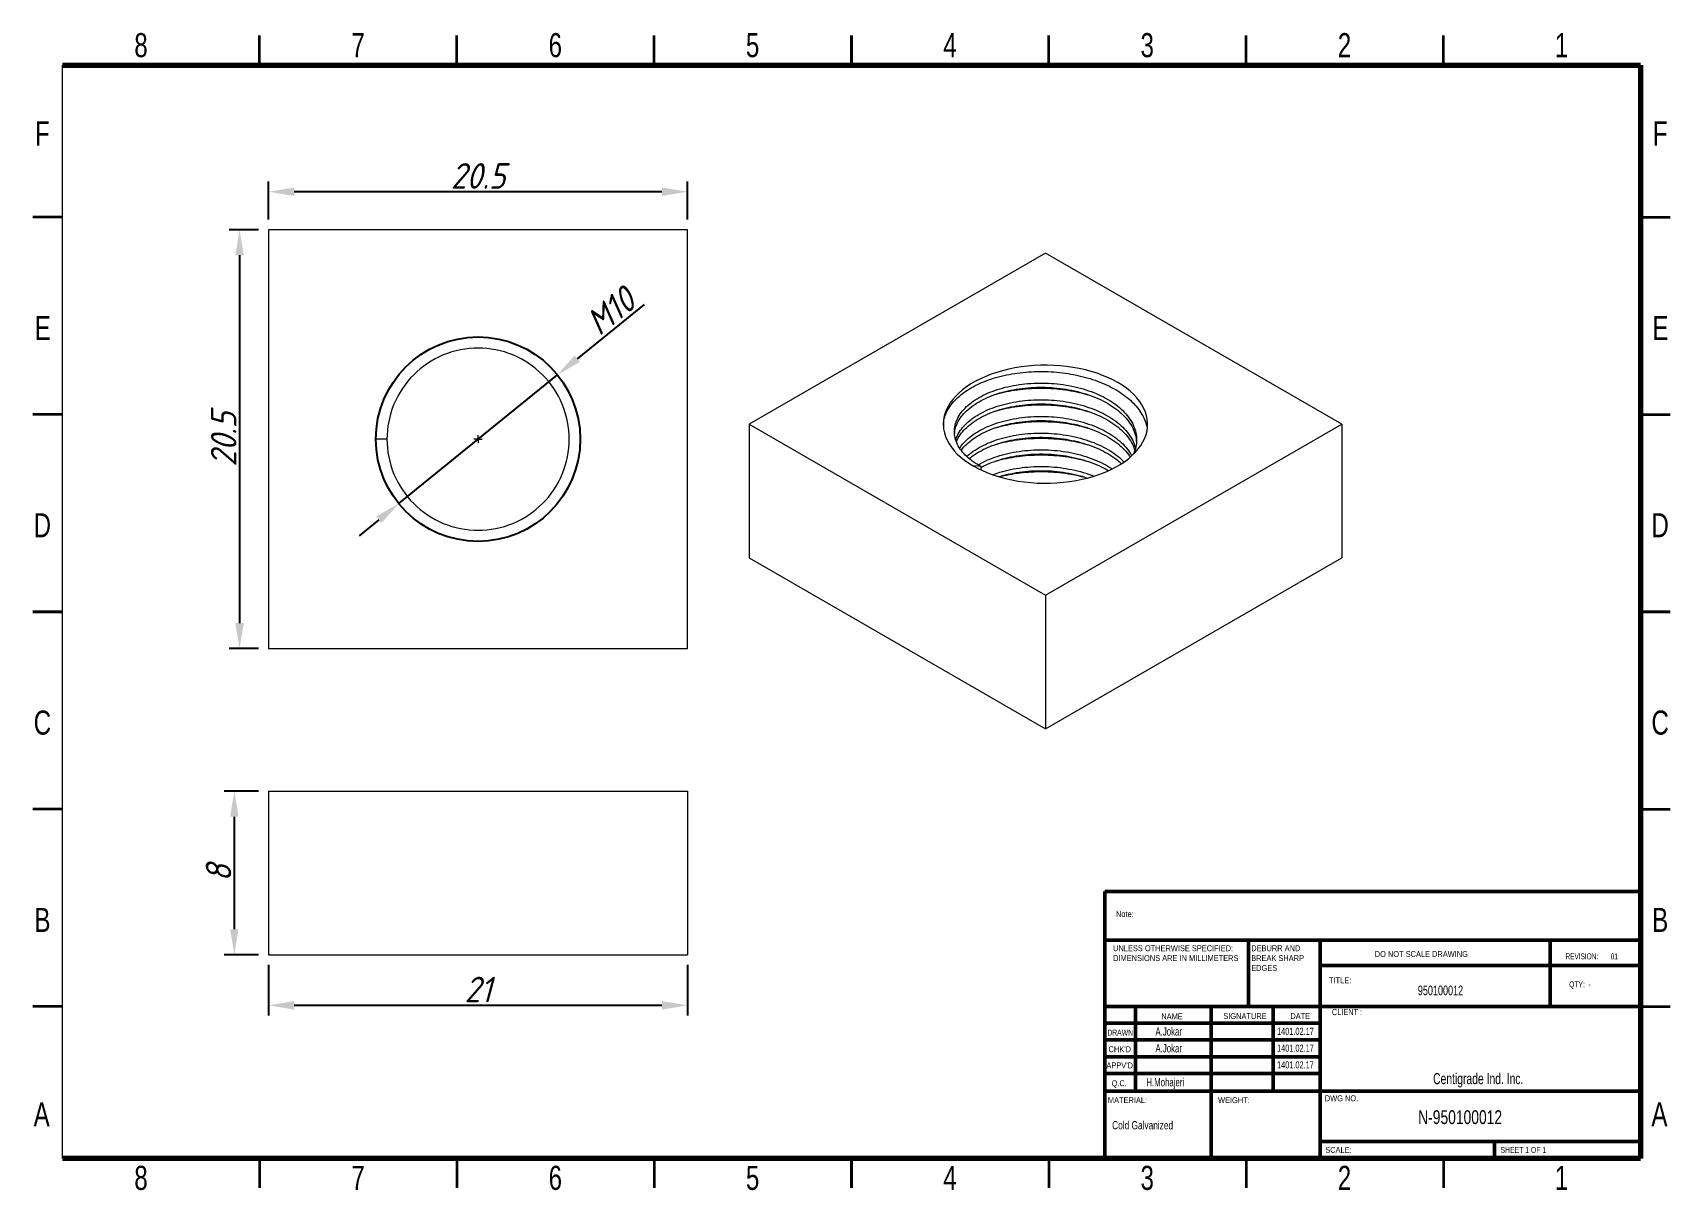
# Model space of a CAD drawing. Header units: inches. Extents: x 21 to 232, y 97 to 184.
# Drawn here: x 151.5 to 231.7, y 126.9 to 183.5 of the extents above; entities that cross this region are included whole.
import ezdxf

# ---------------------------------------------------------------- set-up
doc = ezdxf.new("R2010")
doc.units = ezdxf.units.IN
doc.header["$MEASUREMENT"] = 0
doc.linetypes.add('SLD-Solid', pattern=[0])
doc.styles.add('GENISO', font='geniso.shx', dxfattribs={"oblique": 15})
doc.styles.add('SLDTEXTSTYLE0', font='TXT', dxfattribs={"width": 0.75})
doc.styles.add('SLDTEXTSTYLE1', font='TXT', dxfattribs={"width": 0.686449})
doc.styles.add('SLDTEXTSTYLE2', font='TXT', dxfattribs={"width": 0.652778})
doc.styles.add('SLDTEXTSTYLE3', font='TXT', dxfattribs={"width": 0.692308})
doc.styles.add('SLDTEXTSTYLE4', font='TXT', dxfattribs={"width": 0.7})
doc.styles.add('SLDTEXTSTYLE5', font='TXT', dxfattribs={"width": 0.678571})
doc.dimstyles.new('Scale', dxfattribs={"dimscale": 0.5, "dimtxt": 2.5, "dimasz": 2.5, "dimexe": 1, "dimexo": 1, "dimgap": 0.3, "dimtad": 1, "dimdec": 0, "dimzin": 0, "dimtxsty": 'GENISO', "dimcen": 2.5, "dimclrd": 1, "dimclre": 1, "dimclrt": 256, "dimadec": 0, "dimazin": 0, "dimtfac": 1, "dimtdec": 0, "dimtmove": 0, "dimatfit": 3, "dimfxl": 1, "dimtzin": 0, "dimlwd": -1, "dimlwe": -1, "dimarcsym": 0})

# ---------------------------------------------------------------- blocks, each defined once
blk = doc.blocks.new('SW_CENTERMARKSYMBOL_0')
at = {"color": 0, "linetype": 'SLD-Solid', "lineweight": 0}
for p, q in [((-0.25, 0), (-1, 0)), ((0, 0), (-0.125, 0)), ((0, 0.25), (0, 1)), ((0, 0), (0, 0.125)), ((0, 0), (0, -0.125)), ((0, 0), (0.125, 0)), ((0.25, 0), (1, 0)), ((0, -0.25), (0, -1))]:
    blk.add_line(p, q, dxfattribs=at)
blk = doc.blocks.new('*D97')
at = {"color": 1, "transparency": 16777216}
for p, q in [((163.069, 174.378), (163.069, 176.234)), ((182.319, 175.734), (164.319, 175.734)), ((183.569, 174.378), (183.569, 176.234))]:
    blk.add_line(p, q, dxfattribs=at)
for points in [[(164.319, 175.943), (164.319, 175.526), (163.069, 175.734)], [(182.319, 175.943), (182.319, 175.526), (183.569, 175.734)]]:
    blk.add_solid(points, dxfattribs=at)
at = {"layer": 'Defpoints', "color": 0, "transparency": 16777216}
for p in [(163.069, 175.734), (163.069, 173.878), (183.569, 173.878)]:
    blk.add_point(p, dxfattribs=at)
at = {"transparency": 16777216, "insert": (173.319, 176.51), "char_height": 1.25, "attachment_point": 5, "style": 'GENISO'}
blk.add_mtext('20.5', dxfattribs=at)
blk = doc.blocks.new('*D98')
at = {"color": 1, "transparency": 16777216}
for p, q in [((162.569, 173.878), (161.144, 173.878)), ((161.644, 172.628), (161.644, 154.628)), ((162.569, 153.378), (161.144, 153.378))]:
    blk.add_line(p, q, dxfattribs=at)
for points in [[(161.436, 172.628), (161.853, 172.628), (161.644, 173.878)], [(161.436, 154.628), (161.853, 154.628), (161.644, 153.378)]]:
    blk.add_solid(points, dxfattribs=at)
at = {"layer": 'Defpoints', "color": 0, "transparency": 16777216}
for p in [(163.069, 173.878), (161.644, 153.378), (163.069, 153.378)]:
    blk.add_point(p, dxfattribs=at)
at = {"transparency": 16777216, "insert": (160.869, 163.628), "char_height": 1.25, "attachment_point": 5, "rotation": 90, "style": 'GENISO'}
blk.add_mtext('20.5', dxfattribs=at)
blk = doc.blocks.new('*D99')
at = {"color": 1, "transparency": 16777216}
for p, q in [((162.569, 146.4), (160.889, 146.4)), ((161.389, 145.15), (161.389, 139.65)), ((162.569, 138.4), (160.889, 138.4))]:
    blk.add_line(p, q, dxfattribs=at)
for points in [[(161.181, 145.15), (161.598, 145.15), (161.389, 146.4)], [(161.181, 139.65), (161.598, 139.65), (161.389, 138.4)]]:
    blk.add_solid(points, dxfattribs=at)
at = {"layer": 'Defpoints', "color": 0, "transparency": 16777216}
for p in [(163.069, 146.4), (161.389, 138.4), (163.069, 138.4)]:
    blk.add_point(p, dxfattribs=at)
at = {"transparency": 16777216, "insert": (160.614, 142.4), "char_height": 1.25, "attachment_point": 5, "rotation": 90, "style": 'GENISO'}
blk.add_mtext('8', dxfattribs=at)
blk = doc.blocks.new('*D100')
at = {"color": 1, "transparency": 16777216}
for p, q in [((163.069, 137.9), (163.069, 135.425)), ((183.569, 137.9), (183.569, 135.425)), ((182.319, 135.925), (164.319, 135.925))]:
    blk.add_line(p, q, dxfattribs=at)
for points in [[(164.319, 136.133), (164.319, 135.716), (163.069, 135.925)], [(182.319, 136.133), (182.319, 135.716), (183.569, 135.925)]]:
    blk.add_solid(points, dxfattribs=at)
at = {"layer": 'Defpoints', "color": 0, "transparency": 16777216}
for p in [(163.069, 138.4), (183.569, 138.4), (163.069, 135.925)]:
    blk.add_point(p, dxfattribs=at)
at = {"transparency": 16777216, "insert": (173.319, 136.7), "char_height": 1.25, "attachment_point": 5, "style": 'GENISO'}
blk.add_mtext('21', dxfattribs=at)
blk = doc.blocks.new('*D101')
at = {"color": 1, "transparency": 16777216}
for p, q in [((181.446, 170.224), (178.172, 167.567)), ((169.437, 160.477), (177.201, 166.779)), ((168.467, 159.689), (167.496, 158.901))]:
    blk.add_line(p, q, dxfattribs=at)
for points in [[(178.041, 167.729), (178.303, 167.405), (177.201, 166.779)], [(168.336, 159.851), (168.598, 159.527), (169.437, 160.477)]]:
    blk.add_solid(points, dxfattribs=at)
at = {"layer": 'Defpoints', "color": 0, "transparency": 16777216}
for p in [(177.201, 166.779), (169.437, 160.477)]:
    blk.add_point(p, dxfattribs=at)
at = {"transparency": 16777216, "insert": (179.806, 169.891), "char_height": 1.25, "attachment_point": 5, "rotation": 39.06727, "style": 'GENISO'}
blk.add_mtext('M10', dxfattribs=at)
blk = doc.blocks.new('SW_NOTE_62')
at = {"color": 0, "linetype": 'Continuous', "lineweight": 0, "char_height": 1.5, "attachment_point": 1, "style": 'SLDTEXTSTYLE0'}
for s, insert in [('UNLESS OTHERWISE SPECIFIED:', (0, 1.93)), ('DIMENSIONS ARE IN MILLIMETERS', (0, -0.57))]:
    blk.add_mtext(s, dxfattribs=dict(at, insert=insert))
blk = doc.blocks.new('SW_NOTE_63')
at = {"color": 0, "linetype": 'Continuous', "lineweight": 0, "char_height": 1.5, "attachment_point": 1, "style": 'SLDTEXTSTYLE0'}
for s, insert in [('DEBURR AND', (0, 1.93)), ('BREAK SHARP', (0, -0.57)), ('EDGES', (0, -3.07))]:
    blk.add_mtext(s, dxfattribs=dict(at, insert=insert))

msp = doc.modelspace()

# ---------------------------------------------------------------- linework, layer by layer
at = {"color": 7, "linetype": 'Continuous', "lineweight": 35}
for p, q in [((162.628, 181.93), (162.628, 183.379)), ((172.284, 181.93), (172.284, 183.379)), ((181.94, 181.93), (181.94, 183.379)), ((191.596, 183.379), (191.596, 181.93)), ((191.596, 181.93), (191.596, 183.379)), ((201.252, 181.93), (201.252, 183.379)), ((210.908, 181.93), (210.908, 183.379)), ((220.564, 181.93), (220.564, 183.379)), ((152.972, 174.495), (151.523, 174.495)), ((230.22, 174.495), (231.668, 174.495)), ((152.972, 164.839), (151.523, 164.839)), ((230.22, 164.839), (231.668, 164.839)), ((151.523, 155.183), (152.972, 155.183)), ((152.972, 155.183), (151.523, 155.183)), ((231.668, 155.183), (230.22, 155.183)), ((230.22, 155.183), (231.668, 155.183)), ((152.972, 145.527), (151.523, 145.527)), ((230.22, 145.527), (231.668, 145.527)), ((152.972, 135.871), (151.523, 135.871)), ((230.22, 135.871), (231.668, 135.871)), ((162.628, 128.436), (162.628, 126.988)), ((172.284, 128.436), (172.284, 126.988)), ((181.94, 128.436), (181.94, 126.988)), ((191.596, 126.988), (191.596, 128.436)), ((191.596, 128.436), (191.596, 126.988)), ((201.252, 128.436), (201.252, 126.988)), ((210.908, 128.436), (210.908, 126.988)), ((220.564, 128.436), (220.564, 126.988))]:
    msp.add_line(p, q, dxfattribs=at)
at = {"color": 7, "linetype": 'Continuous', "lineweight": 18}
msp.add_line((152.972, 128.436), (152.972, 181.93), dxfattribs=at)
at = {"color": 7, "linetype": 'Continuous', "lineweight": 70}
for p, q in [((152.972, 181.93), (230.22, 181.93)), ((230.22, 181.93), (230.22, 128.436)), ((230.22, 128.436), (152.972, 128.436))]:
    msp.add_line(p, q, dxfattribs=at)
at = {"color": 7, "linetype": 'Continuous', "lineweight": 15}
for p, q in [((163.069, 173.878), (163.069, 153.378)), ((183.569, 173.878), (163.069, 173.878)), ((183.569, 153.378), (183.569, 173.878)), ((201.09, 172.727), (186.595, 164.359)), ((215.586, 164.359), (201.09, 172.727)), ((186.595, 164.359), (201.09, 155.991)), ((186.595, 164.359), (186.595, 157.827)), ((201.09, 155.991), (215.586, 164.359)), ((215.586, 164.359), (215.586, 157.827)), ((168.861, 163.628), (168.319, 163.628)), ((197.938, 162.284), (197.555, 162.318)), ((197.938, 162.119), (197.938, 162.284)), ((186.595, 157.827), (201.09, 149.458)), ((201.09, 149.458), (215.586, 157.827)), ((201.09, 155.991), (201.09, 149.458)), ((163.069, 153.378), (183.569, 153.378)), ((163.069, 146.4), (183.569, 146.4)), ((163.069, 146.4), (163.069, 138.4)), ((183.569, 146.4), (183.569, 138.4)), ((163.069, 138.4), (183.569, 138.4))]:
    msp.add_line(p, q, dxfattribs=at)
at = {"color": 7, "linetype": 'Continuous', "lineweight": 50}
for p, q in [((203.994, 141.49), (230.22, 141.49)), ((203.994, 141.49), (203.994, 139.106)), ((203.994, 139.106), (230.22, 139.106)), ((203.994, 139.106), (203.994, 128.484)), ((211.023, 139.106), (211.023, 135.871)), ((214.538, 139.106), (214.538, 128.436)), ((225.795, 135.871), (225.795, 139.106)), ((230.22, 137.875), (214.538, 137.875)), ((230.22, 135.871), (203.994, 135.871)), ((205.5, 135.871), (205.5, 131.719)), ((209.206, 135.871), (209.206, 128.484)), ((212.241, 135.871), (212.241, 131.719)), ((214.538, 128.484), (214.538, 135.871)), ((214.538, 135.05), (203.994, 135.05)), ((214.538, 134.23), (203.994, 134.23)), ((214.538, 133.409), (203.994, 133.409)), ((214.538, 132.588), (203.994, 132.588)), ((206.002, 131.719), (203.994, 131.719)), ((206.002, 131.719), (230.22, 131.719)), ((214.538, 129.257), (230.22, 129.257)), ((223.074, 128.436), (223.074, 129.257))]:
    msp.add_line(p, q, dxfattribs=at)
at = {"color": 7, "linetype": 'Continuous', "lineweight": 15, "flags": 128}
msp.add_lwpolyline([(197.555, 162.318), (197.789, 162.191), (198.036, 162.074), (198.296, 161.965), (198.567, 161.867), (198.849, 161.779), (199.14, 161.701), (199.439, 161.634), (199.745, 161.579), (200.056, 161.535), (200.372, 161.502), (200.69, 161.482), (201.01, 161.473), (201.331, 161.476), (201.65, 161.491), (201.967, 161.517), (202.281, 161.555), (202.59, 161.605), (202.892, 161.666), (203.187, 161.739), (203.474, 161.822), (203.751, 161.915), (204.016, 162.018), (204.27, 162.131), (204.511, 162.253), (204.737, 162.384), (204.949, 162.523), (205.145, 162.67), (205.324, 162.823), (205.486, 162.983), (205.629, 163.148), (205.754, 163.319), (205.86, 163.493), (205.947, 163.672), (206.013, 163.853), (206.059, 164.036), (206.085, 164.22), (206.09, 164.405), (206.074, 164.59), (206.038, 164.774), (205.982, 164.956), (205.906, 165.136), (205.81, 165.312), (205.694, 165.485), (205.56, 165.653), (205.407, 165.815), (205.237, 165.972), (205.049, 166.122), (204.845, 166.265), (204.626, 166.4), (204.392, 166.526), (204.145, 166.644), (203.885, 166.752), (203.614, 166.851), (203.332, 166.939), (203.041, 167.017), (202.742, 167.083), (202.436, 167.139), (202.125, 167.183), (201.809, 167.215), (201.491, 167.236), (201.171, 167.245), (200.85, 167.242), (200.531, 167.227), (200.213, 167.201), (199.9, 167.162), (199.591, 167.113), (199.289, 167.051), (198.993, 166.979), (198.707, 166.896), (198.43, 166.803), (198.164, 166.699), (197.911, 166.586), (197.67, 166.464), (197.443, 166.333), (197.232, 166.194), (197.036, 166.048), (196.857, 165.895), (196.695, 165.735), (196.551, 165.569), (196.426, 165.399), (196.32, 165.224), (196.234, 165.046), (196.168, 164.865), (196.122, 164.682), (196.096, 164.498), (196.091, 164.313), (196.106, 164.128), (196.142, 163.944), (196.199, 163.762), (196.275, 163.582), (196.371, 163.406), (196.486, 163.233), (196.621, 163.065), (196.774, 162.902), (196.944, 162.746), (197.132, 162.596), (197.336, 162.453), (197.555, 162.318)], dxfattribs=at)
at = {"color": 7, "linetype": 'Continuous', "lineweight": 15}
msp.add_circle((173.319, 163.628), 5, dxfattribs=at)
msp.add_circle((173.319, 163.628), 5)
for points, knots in [([(168.861, 163.628), (168.861, 164.197), (168.974, 164.788), (169.426, 165.881), (169.764, 166.379), (170.569, 167.183), (171.067, 167.521), (172.159, 167.974), (172.751, 168.087), (173.888, 168.087), (174.479, 167.974), (175.572, 167.521), (176.07, 167.183), (176.874, 166.379), (177.212, 165.881), (177.665, 164.788), (177.778, 164.197), (177.778, 163.059), (177.665, 162.468), (177.212, 161.376), (176.874, 160.877), (176.07, 160.073), (175.572, 159.735), (174.479, 159.282), (173.888, 159.169), (172.751, 159.169), (172.159, 159.282), (171.067, 159.735), (170.569, 160.073), (169.764, 160.877), (169.426, 161.376), (168.974, 162.468), (168.861, 163.059), (168.861, 163.628)], [0, 0, 0, 0, 0.0625, 0.0625, 0.125, 0.125, 0.1875, 0.1875, 0.25, 0.25, 0.3125, 0.3125, 0.375, 0.375, 0.4375, 0.4375, 0.5, 0.5, 0.5625, 0.5625, 0.625, 0.625, 0.6875, 0.6875, 0.75, 0.75, 0.8125, 0.8125, 0.875, 0.875, 0.9375, 0.9375, 1, 1, 1, 1]), ([(196.094, 164.295), (196.1, 164.384), (196.111, 164.576), (196.205, 164.868), (196.36, 165.167), (196.577, 165.455), (196.852, 165.726), (197.177, 165.975), (197.548, 166.2), (197.962, 166.4), (198.419, 166.573), (198.914, 166.717), (199.438, 166.827), (199.982, 166.902), (200.535, 166.941), (201.09, 166.945), (201.645, 166.913), (202.198, 166.845), (202.743, 166.74), (203.267, 166.6), (203.762, 166.426), (204.219, 166.224), (204.633, 165.996), (205.004, 165.743), (205.329, 165.465), (205.603, 165.164), (205.822, 164.846), (205.973, 164.517), (206.053, 164.273), (206.064, 164.141), (206.065, 164.121)], [0, 0, 0, 0, 0.03178, 0.068718, 0.106014, 0.143429, 0.180724, 0.217663, 0.254022, 0.290381, 0.327319, 0.364614, 0.40203, 0.439325, 0.476264, 0.512623, 0.548982, 0.58592, 0.623215, 0.660631, 0.697926, 0.734865, 0.771224, 0.807583, 0.844521, 0.881816, 0.919232, 0.956527, 0.993465, 1, 1, 1, 1]), ([(197.938, 162.284), (197.807, 162.359), (197.544, 162.512), (197.221, 162.777), (196.959, 163.065), (196.77, 163.37), (196.657, 163.684), (196.619, 164.002), (196.657, 164.319), (196.77, 164.634), (196.959, 164.939), (197.22, 165.226), (197.546, 165.49), (197.929, 165.725), (198.364, 165.929), (198.85, 166.1), (199.379, 166.234), (199.938, 166.325), (200.512, 166.373), (201.09, 166.379), (201.669, 166.341), (202.243, 166.258), (202.802, 166.131), (203.331, 165.963), (203.816, 165.758), (204.252, 165.521), (204.635, 165.253), (204.96, 164.955), (205.222, 164.632), (205.411, 164.292), (205.524, 163.944), (205.561, 163.594), (205.528, 163.246), (205.444, 163.019), (205.402, 162.906)], [0, 0, 0, 0, 0.030836, 0.062208, 0.093856, 0.125504, 0.156877, 0.187713, 0.218549, 0.249921, 0.281569, 0.313217, 0.344589, 0.375425, 0.406261, 0.437634, 0.469282, 0.50093, 0.532302, 0.563138, 0.593974, 0.625346, 0.656994, 0.688642, 0.720015, 0.750851, 0.781687, 0.813059, 0.844707, 0.876355, 0.907727, 0.938563, 0.969399, 1, 1, 1, 1]), ([(196.644, 163.9), (196.649, 163.971), (196.663, 164.149), (196.772, 164.429), (196.959, 164.734), (197.22, 165.022), (197.546, 165.285), (197.929, 165.521), (198.364, 165.725), (198.85, 165.896), (199.379, 166.029), (199.938, 166.121), (200.512, 166.169), (201.09, 166.175), (201.669, 166.137), (202.243, 166.054), (202.802, 165.927), (203.331, 165.759), (203.816, 165.554), (204.252, 165.316), (204.635, 165.049), (204.96, 164.751), (205.222, 164.428), (205.409, 164.088), (205.519, 163.773), (205.533, 163.573), (205.538, 163.491)], [0, 0, 0, 0, 0.028479, 0.07135, 0.114597, 0.157843, 0.200714, 0.242851, 0.284988, 0.327859, 0.371106, 0.414352, 0.457223, 0.49936, 0.541497, 0.584368, 0.627615, 0.670861, 0.713732, 0.755869, 0.798006, 0.840877, 0.884124, 0.927371, 0.970241, 1, 1, 1, 1]), ([(198.648, 165.816), (198.737, 165.843), (198.99, 165.92), (199.439, 166.009), (199.982, 166.086), (200.535, 166.125), (201.09, 166.128), (201.646, 166.097), (202.198, 166.028), (202.707, 165.933), (203.018, 165.845), (203.156, 165.806)], [0, 0, 0, 0, 0.065829, 0.187019, 0.307819, 0.427464, 0.545231, 0.662999, 0.782644, 0.903443, 1, 1, 1, 1]), ([(196.702, 163.593), (196.726, 163.667), (196.783, 163.848), (196.961, 164.122), (197.22, 164.41), (197.546, 164.673), (197.929, 164.908), (198.364, 165.113), (198.85, 165.284), (199.379, 165.417), (199.938, 165.509), (200.512, 165.557), (201.09, 165.562), (201.669, 165.524), (202.243, 165.442), (202.802, 165.315), (203.331, 165.146), (203.816, 164.941), (204.252, 164.704), (204.635, 164.436), (204.961, 164.139), (205.22, 163.816), (205.405, 163.496), (205.465, 163.281), (205.492, 163.185)], [0, 0, 0, 0, 0.0326918, 0.0796209, 0.12655, 0.1730708, 0.2187959, 0.264521, 0.3110418, 0.3579709, 0.4049, 0.4514208, 0.4971459, 0.542871, 0.5893918, 0.6363209, 0.68325, 0.7297708, 0.7754959, 0.821221, 0.8677418, 0.9146709, 0.9616001, 1, 1, 1, 1]), ([(196.739, 163.491), (196.752, 163.531), (196.8, 163.677), (196.962, 163.917), (197.22, 164.206), (197.546, 164.469), (197.929, 164.704), (198.364, 164.909), (198.85, 165.08), (199.379, 165.213), (199.938, 165.305), (200.512, 165.353), (201.09, 165.358), (201.669, 165.32), (202.243, 165.238), (202.802, 165.111), (203.331, 164.942), (203.816, 164.737), (204.252, 164.5), (204.635, 164.232), (204.961, 163.935), (205.219, 163.611), (205.389, 163.325), (205.441, 163.145), (205.459, 163.083)], [0, 0, 0, 0, 0.018095, 0.066413, 0.114731, 0.162629, 0.209707, 0.256785, 0.304683, 0.353001, 0.401319, 0.449217, 0.496295, 0.543374, 0.591271, 0.639589, 0.687907, 0.735805, 0.782883, 0.829962, 0.87786, 0.926178, 0.974496, 1, 1, 1, 1]), ([(198.648, 165), (198.737, 165.027), (198.99, 165.103), (199.439, 165.193), (199.982, 165.269), (200.535, 165.308), (201.09, 165.312), (201.646, 165.281), (202.198, 165.211), (202.707, 165.116), (203.018, 165.028), (203.156, 164.989)], [0, 0, 0, 0, 0.065829, 0.187019, 0.307819, 0.427464, 0.545231, 0.662999, 0.782644, 0.903443, 1, 1, 1, 1]), ([(196.898, 163.185), (196.921, 163.225), (197.005, 163.366), (197.223, 163.593), (197.545, 163.857), (197.929, 164.092), (198.364, 164.296), (198.85, 164.467), (199.379, 164.6), (199.938, 164.692), (200.512, 164.74), (201.09, 164.746), (201.669, 164.708), (202.243, 164.625), (202.802, 164.498), (203.331, 164.33), (203.816, 164.125), (204.252, 163.887), (204.635, 163.62), (204.958, 163.322), (205.188, 163.05), (205.28, 162.875), (205.312, 162.813)], [0, 0, 0, 0, 0.020573, 0.073998, 0.126959, 0.179014, 0.231068, 0.284029, 0.337454, 0.39088, 0.44384, 0.495895, 0.54795, 0.600911, 0.654336, 0.707761, 0.760722, 0.812777, 0.864832, 0.917792, 0.971218, 1, 1, 1, 1]), ([(196.962, 163.083), (196.965, 163.088), (197.03, 163.195), (197.226, 163.388), (197.545, 163.653), (197.929, 163.887), (198.364, 164.092), (198.85, 164.263), (199.379, 164.396), (199.938, 164.488), (200.512, 164.536), (201.09, 164.541), (201.669, 164.504), (202.243, 164.421), (202.802, 164.294), (203.331, 164.126), (203.816, 163.921), (204.252, 163.683), (204.636, 163.416), (204.956, 163.117), (205.156, 162.892), (205.225, 162.764), (205.233, 162.75)], [0, 0, 0, 0, 0.002806, 0.058462, 0.113633, 0.167862, 0.22209, 0.277261, 0.332918, 0.388574, 0.443745, 0.497973, 0.552202, 0.607373, 0.663029, 0.718685, 0.773857, 0.828085, 0.882313, 0.937485, 0.993141, 1, 1, 1, 1]), ([(198.648, 164.183), (198.737, 164.21), (198.99, 164.287), (199.439, 164.376), (199.982, 164.453), (200.535, 164.491), (201.09, 164.495), (201.646, 164.464), (202.198, 164.395), (202.707, 164.3), (203.018, 164.212), (203.156, 164.173)], [0, 0, 0, 0, 0.065829, 0.187019, 0.307819, 0.427464, 0.545231, 0.662999, 0.782644, 0.903443, 1, 1, 1, 1]), ([(168.319, 163.628), (168.32, 163.813), (168.321, 164.016), (168.356, 164.216), (168.359, 164.235)], [0, 0, 0, 0, 0.907544, 1, 1, 1, 1]), ([(197.236, 162.777), (197.339, 162.865), (197.545, 163.042), (197.93, 163.275), (198.364, 163.48), (198.85, 163.651), (199.379, 163.784), (199.938, 163.876), (200.512, 163.924), (201.09, 163.929), (201.669, 163.891), (202.243, 163.809), (202.802, 163.682), (203.331, 163.513), (203.817, 163.308), (204.251, 163.071), (204.633, 162.808), (204.835, 162.612), (204.935, 162.515)], [0, 0, 0, 0, 0.06223, 0.124122, 0.186014, 0.248983, 0.312505, 0.376027, 0.438996, 0.500888, 0.56278, 0.625749, 0.689271, 0.752792, 0.815761, 0.877653, 0.939545, 1, 1, 1, 1]), ([(197.363, 162.675), (197.426, 162.728), (197.592, 162.869), (197.931, 163.07), (198.364, 163.276), (198.85, 163.446), (199.379, 163.58), (199.938, 163.671), (200.512, 163.72), (201.09, 163.725), (201.669, 163.687), (202.243, 163.605), (202.802, 163.478), (203.33, 163.309), (203.817, 163.104), (204.25, 162.866), (204.582, 162.642), (204.744, 162.488), (204.802, 162.433)], [0, 0, 0, 0, 0.039816, 0.104982, 0.170148, 0.236448, 0.30333, 0.370211, 0.436511, 0.501677, 0.566843, 0.633143, 0.700025, 0.766906, 0.833206, 0.898372, 0.963538, 1, 1, 1, 1]), ([(198.648, 163.367), (198.737, 163.394), (198.99, 163.47), (199.439, 163.56), (199.982, 163.636), (200.535, 163.675), (201.09, 163.679), (201.646, 163.647), (202.198, 163.578), (202.707, 163.483), (203.018, 163.395), (203.156, 163.356)], [0, 0, 0, 0, 0.065829, 0.187019, 0.307819, 0.427464, 0.545231, 0.662999, 0.782644, 0.903443, 1, 1, 1, 1]), ([(197.799, 162.369), (197.845, 162.397), (198.014, 162.505), (198.367, 162.662), (198.85, 162.834), (199.379, 162.967), (199.938, 163.059), (200.512, 163.107), (201.09, 163.112), (201.669, 163.075), (202.243, 162.992), (202.801, 162.865), (203.331, 162.697), (203.814, 162.49), (204.154, 162.315), (204.314, 162.201), (204.348, 162.176)], [0, 0, 0, 0, 0.028437, 0.106467, 0.185855, 0.265939, 0.346024, 0.425411, 0.503441, 0.581471, 0.660859, 0.740943, 0.821028, 0.900415, 0.978445, 1, 1, 1, 1]), ([(197.938, 162.249), (198.078, 162.319), (198.362, 162.46), (198.851, 162.63), (199.379, 162.763), (199.938, 162.855), (200.512, 162.903), (201.09, 162.908), (201.669, 162.871), (202.243, 162.788), (202.802, 162.661), (203.33, 162.492), (203.79, 162.302), (204.049, 162.154), (204.164, 162.088)], [0, 0, 0, 0, 0.0833954, 0.1682419, 0.2538333, 0.3394246, 0.4242712, 0.5076665, 0.5910619, 0.6759085, 0.7614998, 0.8470911, 0.9319377, 1, 1, 1, 1]), ([(198.648, 162.55), (198.737, 162.577), (198.99, 162.654), (199.439, 162.743), (199.982, 162.82), (200.535, 162.858), (201.09, 162.862), (201.646, 162.831), (202.198, 162.762), (202.707, 162.667), (203.018, 162.579), (203.156, 162.54)], [0, 0, 0, 0, 0.065829, 0.187019, 0.307819, 0.427464, 0.545231, 0.662999, 0.782644, 0.903443, 1, 1, 1, 1]), ([(198.51, 161.889), (198.623, 161.931), (198.898, 162.033), (199.38, 162.15), (199.938, 162.243), (200.512, 162.291), (201.09, 162.296), (201.669, 162.258), (202.243, 162.176), (202.8, 162.047), (203.209, 161.925), (203.414, 161.836), (203.458, 161.817)], [0, 0, 0, 0, 0.079094, 0.191369, 0.303644, 0.414942, 0.524336, 0.63373, 0.745028, 0.857303, 0.969578, 1, 1, 1, 1]), ([(198.819, 161.794), (198.831, 161.798), (199.006, 161.86), (199.382, 161.944), (199.937, 162.039), (200.512, 162.086), (201.09, 162.092), (201.669, 162.054), (202.242, 161.97), (202.736, 161.863), (203.022, 161.768), (203.133, 161.731)], [0, 0, 0, 0, 0.009551, 0.140442, 0.271333, 0.401086, 0.528619, 0.656152, 0.785905, 0.916796, 1, 1, 1, 1]), ([(198.838, 161.789), (198.864, 161.796), (199.056, 161.853), (199.44, 161.926), (199.982, 162.003), (200.535, 162.042), (201.09, 162.046), (201.646, 162.014), (202.198, 161.945), (202.707, 161.85), (203.018, 161.762), (203.156, 161.723)], [0, 0, 0, 0, 0.02045, 0.147527, 0.274195, 0.399652, 0.52314, 0.646628, 0.772085, 0.898753, 1, 1, 1, 1])]:
    msp.add_open_spline(points, degree=3, knots=knots, dxfattribs=at)

# ---------------------------------------------------------------- block references
at = {"color": 7, "linetype": 'Continuous', "lineweight": 0}
for name, p, xscale, yscale, zscale in [('SW_CENTERMARKSYMBOL_0', (173.319, 163.628), 0.1999999999999989, 0.1999999999999989, 0.1999999999999989), ('SW_NOTE_62', (204.401, 138.492), 0.1931200313739366, 0.1931200313739366, 0.1931200313739366), ('SW_NOTE_63', (211.16, 138.492), 0.1931200313739366, 0.1931200313739366, 0.1931200313739366)]:
    msp.add_blockref(name, p, dxfattribs=dict(at, xscale=xscale, yscale=yscale, zscale=zscale))

# ---------------------------------------------------------------- texts
for s, insert, char_height, attachment_point, style in [('8', (156.822, 183.497), 1.177, 2, 'SLDTEXTSTYLE0'), ('7', (167.444, 183.497), 1.177, 2, 'SLDTEXTSTYLE0'), ('6', (177.1, 183.497), 1.177, 2, 'SLDTEXTSTYLE0'), ('5', (186.756, 183.497), 1.177, 2, 'SLDTEXTSTYLE0'), ('4', (196.412, 183.497), 1.177, 2, 'SLDTEXTSTYLE0'), ('3', (206.068, 183.497), 1.177, 2, 'SLDTEXTSTYLE0'), ('2', (215.724, 183.497), 1.177, 2, 'SLDTEXTSTYLE0'), ('1', (226.345, 183.497), 1.177, 2, 'SLDTEXTSTYLE0'), ('F', (151.994, 179.174), 1.177, 2, 'SLDTEXTSTYLE0'), ('F', (231.173, 179.174), 1.177, 2, 'SLDTEXTSTYLE0'), ('E', (152.008, 169.662), 1.177, 2, 'SLDTEXTSTYLE0'), ('E', (231.187, 169.662), 1.177, 2, 'SLDTEXTSTYLE0'), ('D', (151.992, 160.006), 1.177, 2, 'SLDTEXTSTYLE0'), ('D', (231.172, 160.006), 1.177, 2, 'SLDTEXTSTYLE0'), ('C', (151.994, 150.35), 1.177, 2, 'SLDTEXTSTYLE0'), ('C', (231.173, 150.35), 1.177, 2, 'SLDTEXTSTYLE0'), ('B', (151.997, 140.694), 1.177, 2, 'SLDTEXTSTYLE0'), ('Note:', (204.541, 140.538), 0.2897, 1, 'SLDTEXTSTYLE0'), ('B', (231.176, 140.694), 1.177, 2, 'SLDTEXTSTYLE0'), ('DO NOT SCALE DRAWING', (217.206, 138.581), 0.28968, 1, 'SLDTEXTSTYLE0'), ('REVISION:       01', (226.542, 138.466), 0.28968, 1, 'SLDTEXTSTYLE2'), ('TITLE:', (214.965, 137.294), 0.2897, 1, 'SLDTEXTSTYLE0'), ('QTY:  -', (226.719, 137.095), 0.2897, 1, 'SLDTEXTSTYLE5'), ('950100012', (219.314, 136.893), 0.4731, 1, 'SLDTEXTSTYLE4'), ('NAME', (206.76, 135.533), 0.2897, 1, 'SLDTEXTSTYLE0'), ('SIGNATURE', (209.794, 135.545), 0.2897, 1, 'SLDTEXTSTYLE0'), ('DATE', (213.074, 135.545), 0.2897, 1, 'SLDTEXTSTYLE0'), ('CLIENT :', (215.11, 135.752), 0.3066, 1, 'SLDTEXTSTYLE4'), ('DRAWN', (204.118, 134.738), 0.2897, 1, 'SLDTEXTSTYLE1'), ('A.Jokar', (206.472, 134.851), 0.4088, 1, 'SLDTEXTSTYLE4'), ('1401.02.17', (212.422, 134.826), 0.3476, 1, 'SLDTEXTSTYLE0'), ("CHK'D", (204.175, 133.923), 0.2897, 1, 'SLDTEXTSTYLE0'), ('A.Jokar', (206.472, 134.03), 0.4088, 1, 'SLDTEXTSTYLE4'), ('1401.02.17', (212.422, 134.005), 0.3476, 1, 'SLDTEXTSTYLE0'), ("APPV'D", (204.071, 133.132), 0.2897, 1, 'SLDTEXTSTYLE0'), ('1401.02.17', (212.422, 133.184), 0.3476, 1, 'SLDTEXTSTYLE0'), ('Q.C.', (204.325, 132.255), 0.2897, 1, 'SLDTEXTSTYLE0'), ('H.Mohajeri', (206.028, 132.368), 0.4088, 1, 'SLDTEXTSTYLE4'), ('Centigrade Ind. Inc.', (220.062, 132.609), 0.54074, 1, 'SLDTEXTSTYLE4'), ('DWG NO.', (214.761, 131.523), 0.2897, 1, 'SLDTEXTSTYLE0'), ('A', (151.959, 131.183), 1.177, 2, 'SLDTEXTSTYLE0'), ('MATERIAL:', (204.144, 131.43), 0.2897, 1, 'SLDTEXTSTYLE0'), ('WEIGHT:', (209.535, 131.43), 0.2894, 1, 'SLDTEXTSTYLE0'), ('N-950100012', (219.329, 130.792), 0.67592, 1, 'SLDTEXTSTYLE0'), ('A', (231.138, 131.183), 1.177, 2, 'SLDTEXTSTYLE0'), ('Cold Galvanized', (204.353, 130.263), 0.40517, 1, 'SLDTEXTSTYLE0'), ('SCALE:', (214.784, 128.996), 0.2897, 1, 'SLDTEXTSTYLE0'), ('SHEET 1 OF 1', (223.36, 128.996), 0.28968, 1, 'SLDTEXTSTYLE3'), ('8', (156.822, 128.072), 1.177, 2, 'SLDTEXTSTYLE0'), ('7', (167.444, 128.072), 1.177, 2, 'SLDTEXTSTYLE0'), ('6', (177.1, 128.072), 1.177, 2, 'SLDTEXTSTYLE0'), ('5', (186.756, 128.072), 1.177, 2, 'SLDTEXTSTYLE0'), ('4', (196.412, 128.072), 1.177, 2, 'SLDTEXTSTYLE0'), ('3', (206.068, 128.072), 1.177, 2, 'SLDTEXTSTYLE0'), ('2', (215.724, 128.072), 1.177, 2, 'SLDTEXTSTYLE0'), ('1', (226.345, 128.072), 1.177, 2, 'SLDTEXTSTYLE0')]:
    msp.add_mtext(s, dxfattribs=dict(at, insert=insert, char_height=char_height, attachment_point=attachment_point, style=style))

# ---------------------------------------------------------------- dimensions: what is measured, and where the dimension line sits
dim = msp.add_linear_dim(base=(163.069, 175.734), p1=(183.569, 173.878), p2=(163.069, 173.878), text='20.5', dimstyle='Scale')
dim.commit()
dim.dimension.update_dxf_attribs({"geometry": '*D97', "text_midpoint": (173.319, 176.51)})
dim = msp.add_linear_dim(base=(161.644, 153.378), p1=(163.069, 173.878), p2=(163.069, 153.378), angle=90, text='20.5', dimstyle='Scale')
dim.commit()
dim.dimension.update_dxf_attribs({"geometry": '*D98', "text_midpoint": (160.869, 163.628)})
dim = msp.add_diameter_dim_2p(p1=(169.437, 160.477), p2=(177.201, 166.779), text='M10', dimstyle='Scale')
dim.commit()
dim.dimension.update_dxf_attribs({"geometry": '*D101', "text_midpoint": (179.806, 169.891)})
dim = msp.add_linear_dim(base=(161.389, 138.4), p1=(163.069, 146.4), p2=(163.069, 138.4), angle=90, dimstyle='Scale')
dim.commit()
dim.dimension.update_dxf_attribs({"geometry": '*D99', "text_midpoint": (160.614, 142.4)})
dim = msp.add_linear_dim(base=(163.06935105, 135.924773797), p1=(183.56935105, 138.40013258), p2=(163.06935105, 138.40013258), dimstyle='Scale')
dim.commit()
dim.dimension.update_dxf_attribs({"geometry": '*D100', "text_midpoint": (173.31935105, 136.699896829)})

doc.saveas('drawing.dxf')
